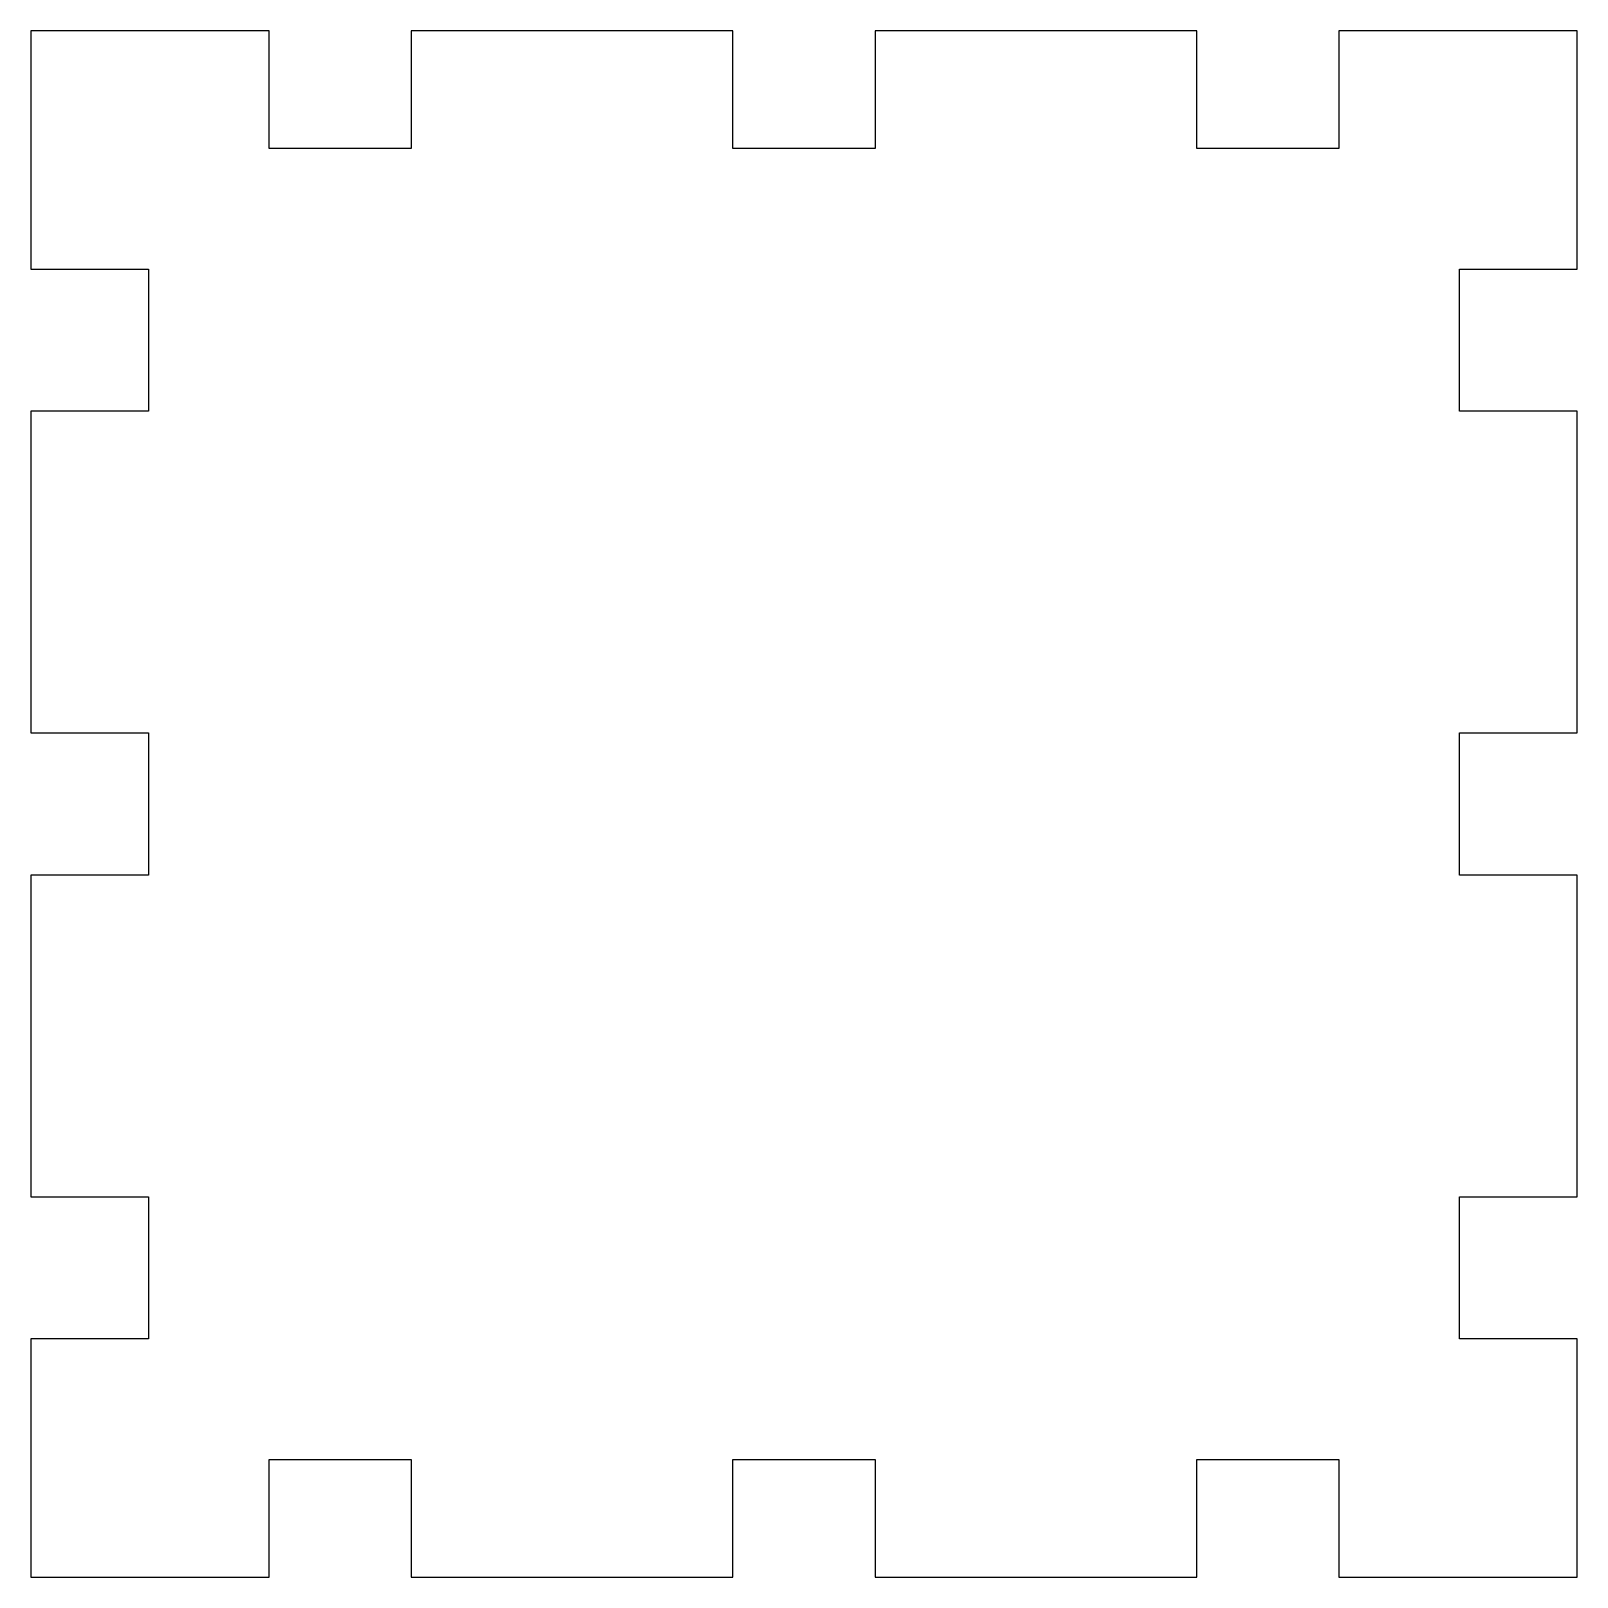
# Model space of a CAD drawing. Header units: millimetres. Extents: x 0 to 50, y 0 to 50.
import ezdxf

# ---------------------------------------------------------------- set-up
doc = ezdxf.new("R2010")
doc.units = ezdxf.units.MM
doc.layers.get('0').update_dxf_attribs({"linetype": 'CONTINUOUS'})

msp = doc.modelspace()

# ---------------------------------------------------------------- linework, layer by layer
msp.add_lwpolyline([(42.5, 0), (50, 0), (50, 7.5), (50, 7.7), (46.2, 7.7), (46.2, 12.3), (50, 12.3), (50, 12.5), (50, 22.5), (50, 22.7), (46.2, 22.7), (46.2, 27.3), (50, 27.3), (50, 27.5), (50, 37.5), (50, 37.7), (46.2, 37.7), (46.2, 42.3), (50, 42.3), (50, 42.5), (50, 50), (42.5, 50), (42.3, 50), (42.3, 46.2), (37.7, 46.2), (37.7, 50), (37.5, 50), (27.5, 50), (27.3, 50), (27.3, 46.2), (22.7, 46.2), (22.7, 50), (22.5, 50), (12.5, 50), (12.3, 50), (12.3, 46.2), (7.7, 46.2), (7.7, 50), (7.5, 50), (0, 50), (0, 42.5), (0, 42.3), (3.8, 42.3), (3.8, 37.7), (0, 37.7), (0, 37.5), (0, 27.5), (0, 27.3), (3.8, 27.3), (3.8, 22.7), (0, 22.7), (0, 22.5), (0, 12.5), (0, 12.3), (3.8, 12.3), (3.8, 7.7), (0, 7.7), (0, 7.5), (0, 0), (7.5, 0), (7.7, 0), (7.7, 3.8), (12.3, 3.8), (12.3, 0), (12.5, 0), (22.5, 0), (22.7, 0), (22.7, 3.8), (27.3, 3.8), (27.3, 0), (27.5, 0), (37.5, 0), (37.7, 0), (37.7, 3.8), (42.3, 3.8), (42.3, 0)], close=True)

doc.saveas('drawing.dxf')
